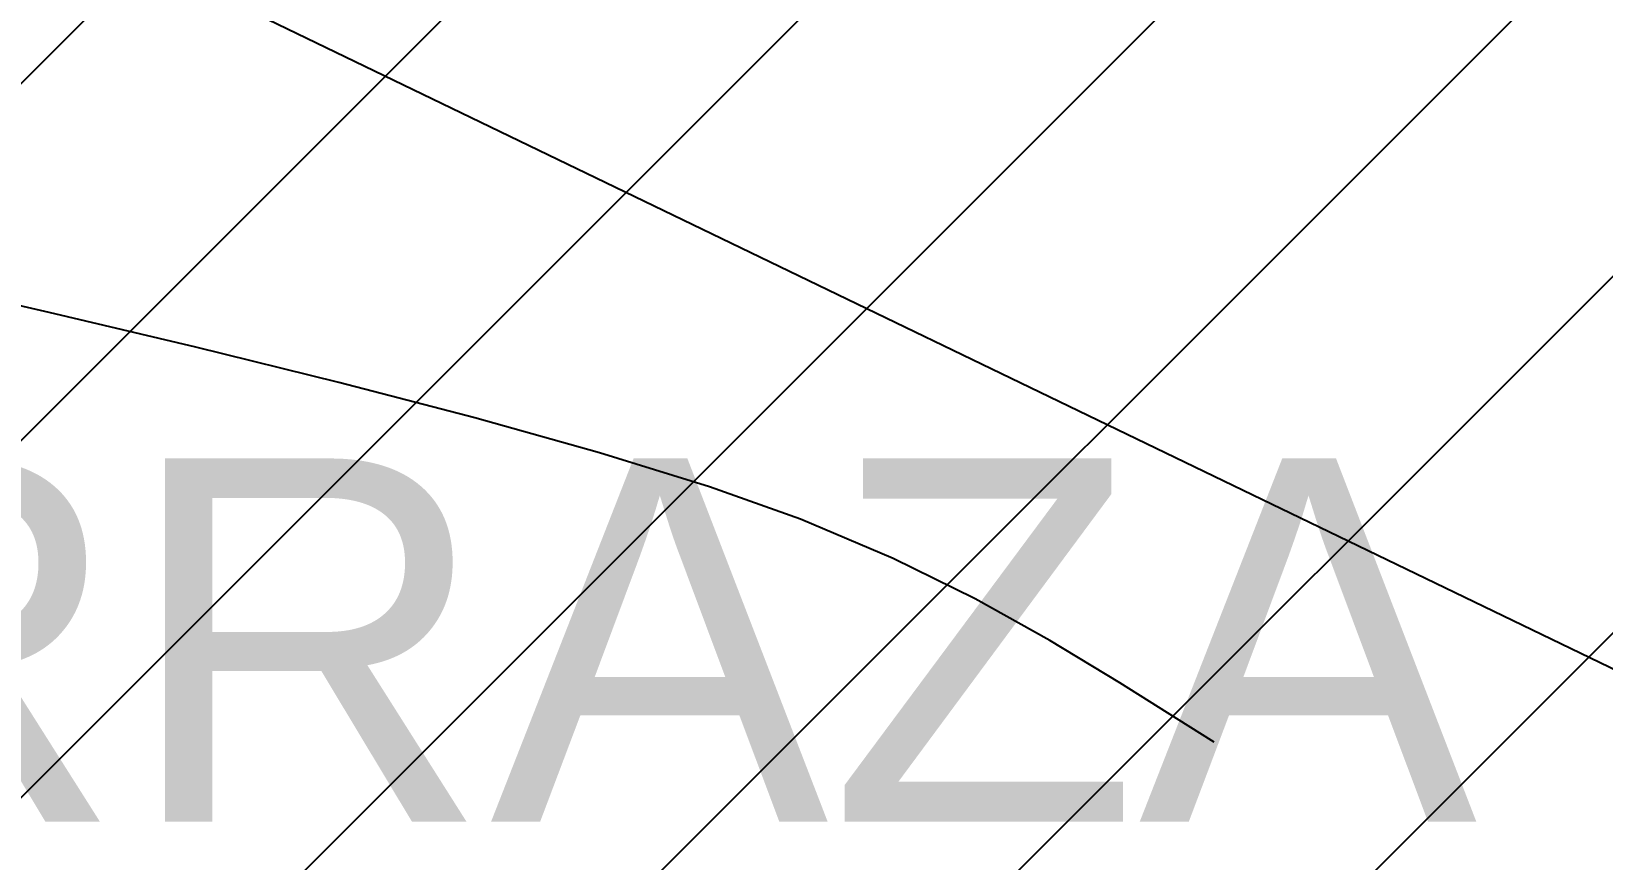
# Model space of a CAD drawing. Header units: millimetres. Extents: x 648844 to 649530, y 1246379 to 1246752.
# Drawn here: x 649095.88 to 649111.45, y 1246502.63 to 1246510.84 of the extents above; entities that cross this region are included whole.
import ezdxf

# ---------------------------------------------------------------- set-up
doc = ezdxf.new("R2010")
doc.units = ezdxf.units.MM
doc.header["$LTSCALE"] = 20
doc.header["$MEASUREMENT"] = 0
doc.linetypes.add('HIDDEN', pattern=[0.375, 0.25, -0.125])
doc.layers.get('0').update_dxf_attribs({"linetype": 'CONTINUOUS'})
doc.layers.add('CONT-MNR2', color=9, linetype='CONTINUOUS')
doc.layers.add('quebrada', color=5, linetype='CONTINUOUS')
doc.styles.add('MINIMO', font='arial.ttf', dxfattribs={"height": 3.6})

msp = doc.modelspace()

# ---------------------------------------------------------------- hatches: boundary and pattern name
h = msp.add_hatch()
h.set_pattern_fill('ANSI31', color=2, scale=20, style=0)
h.set_pattern_definition([(45, (-526.4316, -3378.368), (-1.767766953, 1.767766953), [])])
edge = h.paths.add_edge_path()
edge.add_line((649057.852, 1246574.732), (649143.484, 1246525.396))
edge.add_line((649021.465, 1246521.521), (649057.852, 1246574.732))
edge.add_line((649021.465, 1246521.521), (649126.013, 1246470.828))
edge.add_line((649143.484, 1246525.396), (649148.028, 1246486.904))
h.paths.add_polyline_path([(649085.833, 1246502.103), (649115.307, 1246502.103), (649115.307, 1246507.529), (649085.833, 1246507.529)], flags=24)

# ---------------------------------------------------------------- linework, layer by layer
at = {"layer": 'CONT-MNR2', "elevation": 37, "flags": 128}
msp.add_lwpolyline([(649107.6, 1246503.797), (649107.342, 1246503.959), (649106.663, 1246504.387), (649105.969, 1246504.807), (649105.23, 1246505.219), (649104.417, 1246505.62), (649103.502, 1246506.009), (649102.598, 1246506.33), (649101.509, 1246506.666), (649100.273, 1246507.012), (649098.928, 1246507.362), (649097.51, 1246507.712), (649096.057, 1246508.056), (649094.608, 1246508.389), (649093.2, 1246508.707), (649091.871, 1246509.004), (649090.657, 1246509.276), (649089.598, 1246509.517), (649088.469, 1246509.778), (649087.435, 1246510.016), (649086.469, 1246510.237)], dxfattribs=at)
at = {"layer": 'quebrada', "color": 0}
msp.add_line((649035.072, 1246541.47, 36.532), (649148.028, 1246486.904), dxfattribs=at)

# ---------------------------------------------------------------- texts
at = {"layer": 'quebrada', "color": 10, "linetype": 'HIDDEN', "ltscale": 2, "style": 'MINIMO'}
msp.add_text('TERRAZA 1', height=3.6, dxfattribs=at).set_placement((649086.737, 1246503.01))

doc.saveas('drawing.dxf')
